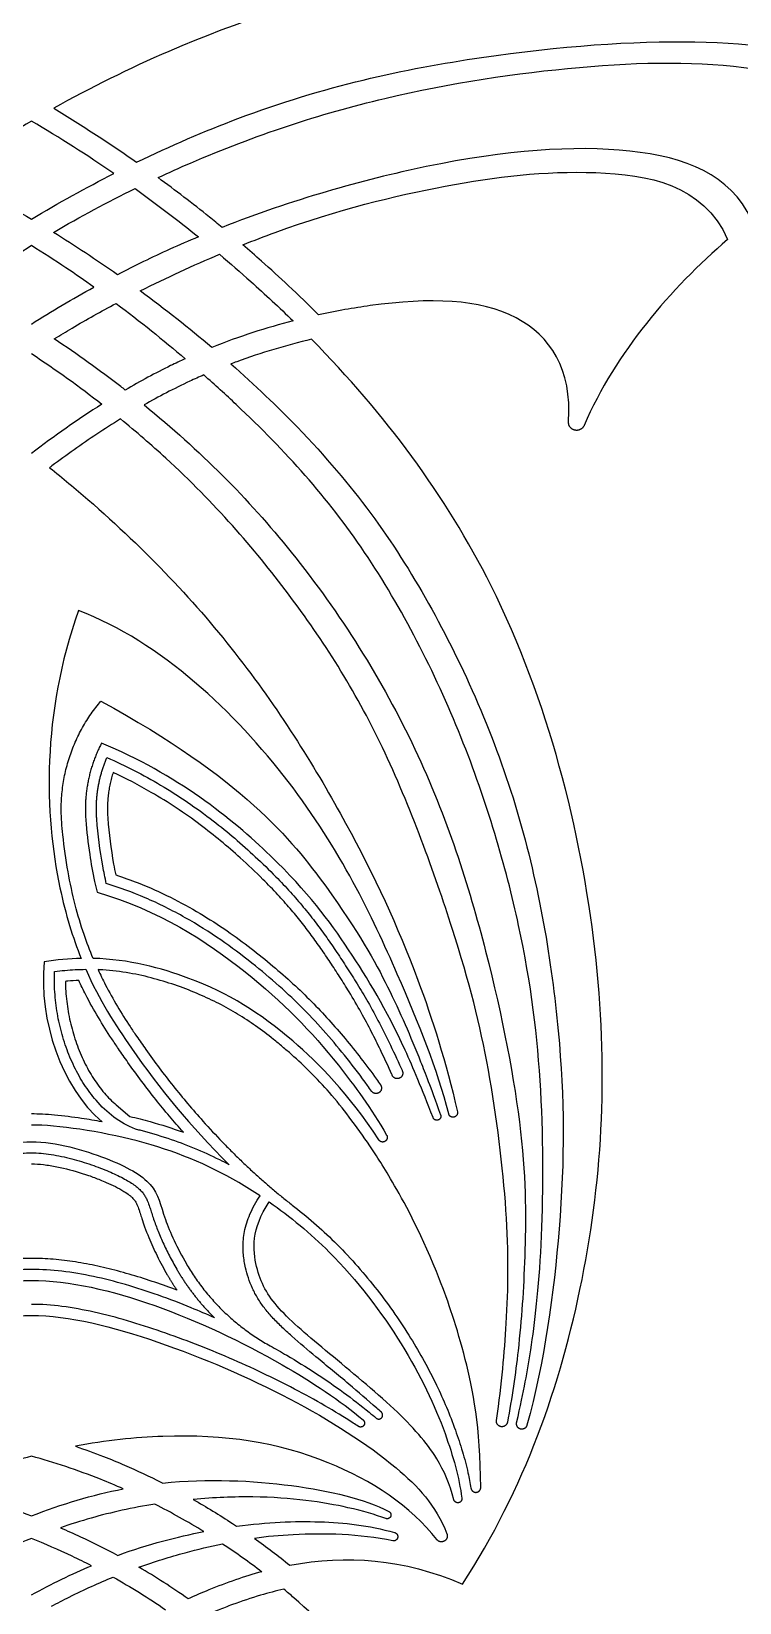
# Model space of a CAD drawing. Header units: millimetres. Extents: x -135 to 7155, y -215 to 2165.
# Drawn here: x 97.37 to 114.67, y -35.25 to 3.13 of the extents above; entities that cross this region are included whole.
import ezdxf

# ---------------------------------------------------------------- set-up
doc = ezdxf.new("R2010")
doc.units = ezdxf.units.MM
doc.header["$MEASUREMENT"] = 0
doc.layers.add('Default', color=18, linetype='Continuous')

msp = doc.modelspace()

# ---------------------------------------------------------------- linework, layer by layer
at = {"layer": 'Default', "color": 5}
msp.add_line((99.442, -23.094), (99.774, -23.374), dxfattribs=at)
for points, knots in [([(132.258, 5.281), (131.372, 3.653), (129.051, 2.736), (126.052, 2.936), (121.573, 4.347), (111.584, 5.898), (102.969, 3.824), (98.813, 1.759), (97.911, 1.255)], [858.200556, 858.200556, 858.200556, 858.200556, 870.692367, 883.184178, 895.675988, 908.167799, 920.65961, 924.304955, 924.304955, 924.304955, 924.304955]), ([(99.939, -0.063), (100.771, 0.339), (103.763, 1.633), (108.439, 2.645), (113.907, 3.036), (117.435, 2.486), (118.8, 1.506), (119.204, 0.925)], [928.077894, 928.077894, 928.077894, 928.077894, 931.299751, 939.665041, 948.030331, 956.395621, 964.760911, 964.760911, 964.760911, 964.760911]), ([(100.461, -0.438), (100.725, -0.315), (102.583, 0.517), (105.971, 1.635), (110.863, 2.362), (115.126, 2.446), (117.581, 1.584), (118.262, 0.542)], [302.423908, 302.423908, 302.423908, 302.423908, 303.541619, 310.312443, 317.083267, 323.854091, 330.624913, 330.624913, 330.624913, 330.624913]), ([(97.911, 1.255), (98.265, 1.043), (98.949, 0.615), (99.617, 0.163), (99.939, -0.063)], [924.304955, 924.304955, 924.304955, 924.304955, 926.234336, 928.077894, 928.077894, 928.077894, 928.077894]), ([(114.967, -1.466), (114.434, -0.353), (112.287, 0.481), (107.643, 0.135), (103.714, -0.991), (102.025, -1.653)], [334.757536, 334.757536, 334.757536, 334.757536, 342.039247, 349.320958, 355.128622, 355.128622, 355.128622, 355.128622]), ([(102.533, -2.08), (102.801, -1.973), (104.662, -1.267), (107.562, -0.556), (111.063, -0.127), (113.784, -0.594), (114.383, -1.948)], [278.932046, 278.932046, 278.932046, 278.932046, 279.991672, 286.404988, 292.818304, 299.231619, 299.231619, 299.231619, 299.231619]), ([(102.025, -1.653), (101.922, -1.568), (101.41, -1.151), (100.887, -0.749), (100.461, -0.438)], [299.335699, 299.335699, 299.335699, 299.335699, 299.957801, 302.423908, 302.423908, 302.423908, 302.423908]), ([(99.468, -2.809), (99.212, -2.63), (98.699, -2.28), (98.169, -1.941), (97.905, -1.777)], [24.441872, 24.441872, 24.441872, 24.441872, 25.53451, 26.60503, 26.60503, 26.60503, 26.60503]), ([(101.448, -1.885), (101.214, -1.983), (100.541, -2.274), (99.887, -2.592), (99.468, -2.809)], [31.831861, 31.831861, 31.831861, 31.831861, 32.642514, 34.181884, 34.181884, 34.181884, 34.181884]), ([(97.367, -2.1), (97.082, -2.276), (96.568, -2.606), (96.064, -2.954), (95.839, -3.114)], [83.336302, 83.336302, 83.336302, 83.336302, 84.577083, 85.599881, 85.599881, 85.599881, 85.599881]), ([(98.894, -3.114), (98.669, -2.954), (98.165, -2.606), (97.651, -2.276), (97.367, -2.1)], [81.072724, 81.072724, 81.072724, 81.072724, 82.095521, 83.336302, 83.336302, 83.336302, 83.336302]), ([(104.387, -3.79), (104.145, -3.549), (103.685, -3.106), (103.063, -2.54), (102.687, -2.211), (102.533, -2.08)], [274.998856, 274.998856, 274.998856, 274.998856, 276.594837, 277.985607, 278.932046, 278.932046, 278.932046, 278.932046]), ([(101.964, -2.312), (102.224, -2.531), (102.839, -3.065), (103.427, -3.613), (103.761, -3.938)], [11.953892, 11.953892, 11.953892, 11.953892, 13.224386, 15.015479, 15.015479, 15.015479, 15.015479]), ([(110.493, -6.398), (110.586, -5.114), (109.459, -3.432), (106.78, -3.353), (104.822, -3.695), (104.387, -3.79)], [261.64358, 261.64358, 261.64358, 261.64358, 267.293726, 273.339209, 274.998856, 274.998856, 274.998856, 274.998856]), ([(97.926, -4.378), (98.07, -4.289), (98.564, -3.989), (99.073, -3.703), (99.436, -3.51)], [66.620909, 66.620909, 66.620909, 66.620909, 67.201114, 68.593966, 68.593966, 68.593966, 68.593966]), ([(99.66, -5.627), (99.624, -5.598), (99.074, -5.173), (98.492, -4.755), (97.926, -4.378)], [64.136434, 64.136434, 64.136434, 64.136434, 64.302606, 66.620909, 66.620909, 66.620909, 66.620909]), ([(104.213, -4.388), (103.593, -4.534), (102.933, -4.732), (102.289, -4.972), (102.242, -4.99)], [6087.05603, 6087.05603, 6087.05603, 6087.05603, 6090.035797, 6090.271609, 6090.271609, 6090.271609, 6090.271609]), ([(107.901, -34.801), (109.416, -32.482), (111.204, -27.383), (111.603, -19.581), (109.37, -10.696), (106.005, -6.209), (104.213, -4.388)], [6039.699198, 6039.699198, 6039.699198, 6039.699198, 6052.191009, 6064.68282, 6077.174631, 6087.05603, 6087.05603, 6087.05603, 6087.05603]), ([(101.126, -4.864), (101.007, -4.918), (100.516, -5.149), (100.027, -5.412), (99.66, -5.627)], [71.313549, 71.313549, 71.313549, 71.313549, 71.739255, 73.070235, 73.070235, 73.070235, 73.070235]), ([(102.242, -4.99), (102.83, -5.508), (104.896, -7.478), (107.17, -10.638), (109.471, -15.866), (110.394, -21.491), (110.406, -25.704), (109.901, -29.401), (109.478, -30.92)], [6090.271609, 6090.271609, 6090.271609, 6090.271609, 6093.263732, 6101.629022, 6109.994312, 6118.359602, 6126.724892, 6134.176665, 6134.176665, 6134.176665, 6134.176665]), ([(101.58, -5.259), (101.465, -5.309), (101.157, -5.447), (100.668, -5.688), (100.299, -5.889), (100.119, -5.991)], [6182.443716, 6182.443716, 6182.443716, 6182.443716, 6183.030327, 6184.024758, 6184.992725, 6184.992725, 6184.992725, 6184.992725]), ([(109.226, -30.856), (109.412, -30.034), (109.584, -29.113), (109.873, -26.758), (109.895, -22.71), (109.428, -18.856), (108.036, -14.101), (105.61, -9.362), (103.379, -6.896), (101.853, -5.501), (101.58, -5.259)], [6134.803873, 6134.803873, 6134.803873, 6134.803873, 6140.395353, 6147.166176, 6153.937, 6160.707823, 6167.478646, 6174.24947, 6181.020293, 6182.443716, 6182.443716, 6182.443716, 6182.443716]), ([(100.119, -5.991), (101.489, -7.103), (103.995, -9.61), (106.994, -14.396), (108.584, -19.396), (109.477, -24.045), (109.44, -26.913), (109.316, -28.822), (109.111, -30.258), (109, -30.844)], [6184.992725, 6184.992725, 6184.992725, 6184.992725, 6191.403428, 6198.685138, 6205.966849, 6213.248559, 6220.53027, 6227.81198, 6233.048598, 6233.048598, 6233.048598, 6233.048598]), ([(99.542, -6.334), (99.348, -6.454), (98.778, -6.821), (98.206, -7.227), (97.829, -7.511), (97.811, -7.525)], [6279.320519, 6279.320519, 6279.320519, 6279.320519, 6280.389645, 6282.489751, 6282.597666, 6282.597666, 6282.597666, 6282.597666]), ([(108.733, -30.8), (108.865, -29.882), (109.011, -28.257), (109.049, -25.869), (108.583, -22.117), (107.824, -19.118), (106.029, -14.123), (103.735, -10.558), (101.578, -8.079), (99.932, -6.652), (99.542, -6.334)], [6233.703091, 6233.703091, 6233.703091, 6233.703091, 6238.977448, 6245.390764, 6251.804079, 6258.217395, 6264.63071, 6271.044026, 6277.457342, 6279.320519, 6279.320519, 6279.320519, 6279.320519]), ([(97.811, -7.525), (98.131, -7.78), (99.927, -9.277), (102.619, -12.122), (105.196, -16.304), (106.722, -19.588), (107.497, -22.033), (107.778, -23.26)], [6282.597666, 6282.597666, 6282.597666, 6282.597666, 6283.870921, 6289.916404, 6295.961887, 6302.00737, 6306.381741, 6306.381741, 6306.381741, 6306.381741]), ([(98.518, -11.015), (97.613, -13.542), (97.716, -16.893), (98.379, -19.008), (98.583, -19.512)], [6332.263724, 6332.263724, 6332.263724, 6332.263724, 6340.298522, 6343.234892, 6343.234892, 6343.234892, 6343.234892]), ([(107.565, -23.312), (107.279, -22.208), (106.356, -19.896), (104.168, -15.255), (100.539, -11.777), (98.518, -11.015)], [6306.912794, 6306.912794, 6306.912794, 6306.912794, 6314.619723, 6323.441724, 6332.263724, 6332.263724, 6332.263724, 6332.263724]), ([(99.065, -13.229), (102.517, -15.103), (104.98, -18.164), (106.149, -20.283), (106.73, -21.653), (107.104, -22.607), (107.367, -23.336)], [434.102937, 434.102937, 434.102937, 434.102937, 436.102937, 438.102937, 440.102937, 440.978979, 440.978979, 440.978979, 440.978979]), ([(107.184, -23.404), (106.906, -22.681), (106.227, -21.061), (105.15, -19.28), (103.625, -17.204), (100.918, -15.01), (99.079, -14.257)], [441.456076, 441.456076, 441.456076, 441.456076, 442.31926, 444.31926, 446.31926, 448.31926, 448.31926, 448.31926, 448.31926]), ([(99.212, -14.605), (99.663, -14.802), (100.564, -15.265), (101.772, -16.091), (102.687, -16.873), (103.301, -17.472), (103.691, -17.883), (104.008, -18.249), (104.292, -18.605), (104.554, -18.96), (104.803, -19.322), (105.051, -19.696), (105.305, -20.093), (105.671, -20.706), (106.041, -21.41), (106.316, -22.002), (106.422, -22.239), (106.432, -22.262)], [523.647919, 523.647919, 523.647919, 523.647919, 525.951182, 528.373522, 530.483547, 531.574315, 532.386937, 533.134231, 533.837576, 534.518373, 535.197015, 535.892524, 536.61907, 537.400313, 539.232692, 540.336784, 540.451266, 540.451266, 540.451266, 540.451266]), ([(106.186, -22.371), (106.183, -22.364), (106.09, -22.156), (105.926, -21.802), (105.676, -21.297), (105.422, -20.823), (105.16, -20.371), (104.904, -19.964), (104.672, -19.611), (104.443, -19.272), (104.208, -18.942), (103.959, -18.616), (103.687, -18.287), (103.376, -17.94), (102.973, -17.523), (102.354, -16.937), (101.463, -16.198), (100.418, -15.503), (99.682, -15.117), (99.364, -14.969)], [471.362096, 471.362096, 471.362096, 471.362096, 471.397005, 472.429451, 473.18666, 474.031838, 474.945081, 475.629738, 476.28439, 476.918639, 477.543979, 478.177451, 478.837473, 479.54199, 480.357404, 481.549703, 483.528524, 485.768102, 487.410665, 487.410665, 487.410665, 487.410665]), ([(99.197, -17.684), (99.165, -17.541), (99.061, -17.021), (98.994, -16.494), (98.964, -16.111)], [518.367534, 518.367534, 518.367534, 518.367534, 519.049615, 520.848245, 520.848245, 520.848245, 520.848245]), ([(98.874, -19.513), (98.794, -19.321), (98.631, -18.891), (98.423, -18.185), (98.248, -17.372), (98.152, -16.692), (98.116, -16.284), (98.107, -16.178)], [423.782923, 423.782923, 423.782923, 423.782923, 424.757802, 425.931073, 427.224985, 428.644317, 429.142277, 429.142277, 429.142277, 429.142277]), ([(98.696, -16.132), (98.717, -16.413), (98.774, -16.915), (98.88, -17.502), (98.949, -17.809), (98.97, -17.897)], [451.856507, 451.856507, 451.856507, 451.856507, 453.175685, 454.219219, 454.644806, 454.644806, 454.644806, 454.644806]), ([(99.427, -17.474), (99.611, -17.534), (100.065, -17.696), (100.757, -18.004), (101.481, -18.401), (102.136, -18.824), (102.727, -19.257), (103.263, -19.689), (103.757, -20.122), (104.359, -20.702), (104.911, -21.314), (105.428, -21.958), (105.712, -22.337), (105.867, -22.556), (105.9, -22.602)], [491.550899, 491.550899, 491.550899, 491.550899, 492.456375, 493.803991, 495.090513, 496.316593, 497.448077, 498.517054, 499.537818, 500.519536, 502.426131, 503.390598, 504.381176, 504.644723, 504.644723, 504.644723, 504.644723]), ([(98.97, -17.897), (100.477, -18.33), (102.837, -19.869), (104.618, -21.719), (105.663, -23.175), (106.049, -23.83)], [454.644806, 454.644806, 454.644806, 454.644806, 460.444836, 466.244867, 469.739605, 469.739605, 469.739605, 469.739605]), ([(105.679, -22.757), (105.647, -22.711), (105.455, -22.44), (105.092, -21.962), (104.572, -21.338), (104.022, -20.747), (103.418, -20.174), (102.742, -19.607), (101.982, -19.038), (101.115, -18.492), (100.18, -18.025), (99.519, -17.782), (99.197, -17.684)], [505.304613, 505.304613, 505.304613, 505.304613, 505.563401, 506.862154, 508.112144, 509.358333, 510.641475, 512.003368, 513.482873, 515.0808, 516.790196, 518.367534, 518.367534, 518.367534, 518.367534]), ([(105.859, -23.948), (105.1, -22.799), (103.551, -21.217), (101.673, -20.044), (99.747, -19.536), (98.874, -19.513)], [409.490575, 409.490575, 409.490575, 409.490575, 414.110746, 419.818192, 423.782923, 423.782923, 423.782923, 423.782923]), ([(99.907, -23.683), (99.524, -23.535), (99.079, -23.18), (98.647, -22.595), (98.404, -22.159), (98.206, -21.683), (98.058, -21.18), (97.962, -20.663), (97.926, -20.211), (97.928, -19.935), (97.932, -19.834)], [143.463747, 143.463747, 143.463747, 143.463747, 145.331365, 146.078647, 146.858633, 147.663574, 148.483602, 149.307732, 150.124779, 150.598614, 150.598614, 150.598614, 150.598614]), ([(97.932, -19.834), (98.099, -19.811), (98.354, -19.787), (98.61, -19.78), (98.696, -19.78)], [150.598614, 150.598614, 150.598614, 150.598614, 151.562343, 152.05697, 152.05697, 152.05697, 152.05697]), ([(98.696, -19.78), (99.027, -20.53), (100.102, -22.214), (101.231, -23.589), (102.203, -24.555)], [127.023868, 127.023868, 127.023868, 127.023868, 131.590175, 139.624974, 139.624974, 139.624974, 139.624974]), ([(108.349, -32.437), (108.338, -30.935), (107.966, -29.088), (107.123, -26.655), (106.139, -24.848), (105.675, -24.141), (105.165, -23.414), (104.674, -22.808), (104.2, -22.301), (103.81, -21.935), (103.506, -21.673), (103.217, -21.435), (102.856, -21.162), (102.412, -20.869), (101.95, -20.611), (101.46, -20.382), (100.932, -20.177), (100.364, -19.998), (99.755, -19.861), (99.292, -19.804), (99.035, -19.789), (98.995, -19.787)], [280.80433, 280.80433, 280.80433, 280.80433, 281.725465, 282.725465, 284.725465, 286.651559, 288.325474, 289.792357, 291.096793, 292.282041, 292.842333, 293.38378, 294.421273, 295.422009, 296.416132, 297.435093, 298.509045, 299.643759, 300.83083, 302.068244, 302.29938, 302.29938, 302.29938, 302.29938]), ([(98.995, -19.787), (99.051, -19.911), (99.2, -20.215), (99.459, -20.681), (99.722, -21.097), (99.958, -21.447), (100.299, -21.936), (100.825, -22.64), (101.458, -23.387), (101.873, -23.832), (102.035, -24)], [302.29938, 302.29938, 302.29938, 302.29938, 302.935449, 303.882458, 304.792428, 305.238223, 305.855302, 307.586466, 309.344878, 310.433986, 310.433986, 310.433986, 310.433986]), ([(98.524, -20.053), (98.435, -20.056), (98.326, -20.062), (98.218, -20.072), (98.198, -20.074)], [78.980101, 78.980101, 78.980101, 78.980101, 79.3964036, 79.4903348, 79.4903348, 79.4903348, 79.4903348]), ([(98.198, -20.074), (98.198, -20.093), (98.201, -20.277), (98.229, -20.627), (98.32, -21.117), (98.461, -21.593), (98.646, -22.04), (98.873, -22.447), (99.135, -22.803), (99.337, -23.006), (99.442, -23.094)], [79.490335, 79.490335, 79.490335, 79.490335, 79.579387, 80.351528, 81.132082, 81.907972, 82.666291, 83.39505, 84.084283, 84.728343, 84.728343, 84.728343, 84.728343]), ([(101.08, -23.761), (100.849, -23.501), (100.381, -22.945), (99.864, -22.254), (99.513, -21.751), (99.269, -21.389), (98.994, -20.954), (98.729, -20.477), (98.578, -20.17), (98.524, -20.053)], [87.529806, 87.529806, 87.529806, 87.529806, 89.154221, 90.931216, 91.562906, 92.023033, 92.972559, 93.970838, 94.573875, 94.573875, 94.573875, 94.573875]), ([(99.095, -23.507), (98.929, -23.475), (98.542, -23.411), (98.055, -23.35), (97.645, -23.32), (97.456, -23.314), (97.367, -23.314)], [6351.45909, 6351.45909, 6351.45909, 6351.45909, 6352.252169, 6353.291028, 6353.755688, 6354.174517, 6354.174517, 6354.174517, 6354.174517]), ([(99.774, -23.374), (99.94, -23.413), (100.38, -23.525), (100.813, -23.663), (101.08, -23.761)], [85.40552, 85.40552, 85.40552, 85.40552, 86.199396, 87.529806, 87.529806, 87.529806, 87.529806]), ([(102.956, -25.313), (102.784, -25.2), (101.841, -24.617), (100.08, -23.884), (97.998, -23.584), (97.367, -23.584)], [594.901963, 594.901963, 594.901963, 594.901963, 595.810086, 599.831816, 603.853545, 603.853545, 603.853545, 603.853545]), ([(102.203, -24.555), (102.126, -24.514), (101.847, -24.371), (101.352, -24.147), (100.701, -23.905), (100.215, -23.762), (99.946, -23.693), (99.907, -23.683)], [139.624974, 139.624974, 139.624974, 139.624974, 140.032434, 141.091855, 142.166648, 143.276475, 143.463747, 143.463747, 143.463747, 143.463747]), ([(93.579, -26.974), (93.8, -26.594), (94.182, -25.769), (94.299, -25.014), (95.397, -24.392), (96.758, -23.995), (97.367, -23.995)], [556.657498, 556.657498, 556.657498, 556.657498, 558.703261, 560.986582, 563.269904, 565.553225, 565.553225, 565.553225, 565.553225]), ([(97.367, -23.995), (97.975, -23.995), (99.336, -24.392), (100.435, -25.014), (100.551, -25.769), (100.934, -26.594), (101.154, -26.974)], [565.553225, 565.553225, 565.553225, 565.553225, 567.836546, 570.119867, 572.403189, 574.448952, 574.448952, 574.448952, 574.448952]), ([(93.812, -27.109), (93.875, -27), (93.994, -26.784), (94.152, -26.461), (94.265, -26.198), (94.342, -25.995), (94.392, -25.849), (94.436, -25.71), (94.478, -25.576), (94.519, -25.46), (94.566, -25.36), (94.616, -25.276), (94.68, -25.197), (94.763, -25.119), (94.864, -25.04), (94.986, -24.96), (95.188, -24.846), (95.421, -24.739), (95.682, -24.634), (95.983, -24.525), (96.383, -24.401), (96.796, -24.312), (97.126, -24.272), (97.288, -24.264), (97.367, -24.264)], [232.760399, 232.760399, 232.760399, 232.760399, 233.349665, 233.915754, 234.441663, 234.685323, 234.931597, 235.166399, 235.364452, 235.58975, 235.740132, 235.881317, 236.045462, 236.215821, 236.414187, 236.641568, 236.898593, 237.499081, 237.841963, 238.212547, 238.998757, 239.797827, 240.185352, 240.554319, 240.554319, 240.554319, 240.554319]), ([(97.367, -24.264), (97.446, -24.264), (97.607, -24.272), (97.938, -24.312), (98.35, -24.401), (98.75, -24.525), (99.051, -24.634), (99.312, -24.739), (99.545, -24.846), (99.747, -24.96), (99.869, -25.04), (99.97, -25.119), (100.053, -25.197), (100.117, -25.276), (100.167, -25.36), (100.214, -25.46), (100.255, -25.576), (100.298, -25.71), (100.342, -25.849), (100.392, -25.995), (100.469, -26.198), (100.581, -26.461), (100.739, -26.784), (100.858, -27), (100.921, -27.109)], [206.189417, 206.189417, 206.189417, 206.189417, 206.558384, 206.945909, 207.744979, 208.531189, 208.901773, 209.244655, 209.845143, 210.102169, 210.329549, 210.527915, 210.698274, 210.862419, 211.003604, 211.153986, 211.379284, 211.577337, 211.812139, 212.058413, 212.302073, 212.827982, 213.394071, 213.983337, 213.983337, 213.983337, 213.983337]), ([(97.367, -24.534), (97.465, -24.534), (97.62, -24.544), (97.881, -24.579), (98.252, -24.653), (98.611, -24.761), (98.906, -24.868), (99.05, -24.924), (99.221, -24.995), (99.418, -25.085), (99.607, -25.188), (99.736, -25.276), (99.807, -25.336), (99.847, -25.374), (99.879, -25.41), (99.913, -25.458), (99.956, -25.541), (99.993, -25.641), (100.03, -25.756), (100.073, -25.894), (100.139, -26.093), (100.259, -26.401), (100.439, -26.793), (100.6, -27.093), (100.688, -27.244)], [164.333071, 164.333071, 164.333071, 164.333071, 164.795437, 165.055451, 165.567186, 166.5627, 166.804787, 167.035801, 167.287663, 167.671131, 168.046183, 168.295716, 168.397756, 168.481147, 168.554889, 168.621237, 168.758249, 168.990427, 169.119028, 169.323796, 169.667335, 170.098759, 170.868003, 171.688117, 171.688117, 171.688117, 171.688117]), ([(105.919, -30.603), (105.882, -30.569), (105.621, -30.334), (105.09, -29.88), (104.389, -29.305), (103.835, -28.841), (103.48, -28.515), (103.254, -28.287), (103.059, -28.058), (102.896, -27.824), (102.764, -27.577), (102.667, -27.325), (102.606, -27.102), (102.555, -26.855), (102.527, -26.559), (102.564, -26.166), (102.702, -25.735), (102.86, -25.456), (102.956, -25.313)], [584.330155, 584.330155, 584.330155, 584.330155, 584.565723, 585.970553, 587.597199, 588.80943, 589.350031, 589.849893, 590.314187, 590.752969, 591.183104, 591.619944, 592.017998, 592.260963, 592.798403, 593.40586, 594.097614, 594.901963, 594.901963, 594.901963, 594.901963]), ([(107.692, -32.738), (107.588, -32.348), (107.287, -31.635), (106.354, -30.571), (104.564, -29.103), (103.294, -28.039), (102.808, -27.152), (102.736, -26.119), (103.179, -25.464)], [130.885572, 130.885572, 130.885572, 130.885572, 132.837437, 135.385564, 137.933691, 140.481818, 143.029945, 145.578071, 145.578071, 145.578071, 145.578071]), ([(103.179, -25.464), (103.691, -25.82), (104.916, -26.834), (106.538, -28.963), (107.497, -31.011), (107.817, -32.198), (107.888, -32.699)], [145.578071, 145.578071, 145.578071, 145.578071, 148.297799, 152.319528, 156.341258, 159.5307, 159.5307, 159.5307, 159.5307]), ([(103.801, -25.587), (104.165, -25.869), (104.697, -26.338), (105.349, -27.037), (105.819, -27.607), (106.249, -28.191), (106.752, -28.955), (107.27, -29.892), (107.666, -30.833), (107.904, -31.556), (108.03, -32.032), (108.089, -32.332), (108.11, -32.458)], [267.339249, 267.339249, 267.339249, 267.339249, 269.492221, 270.651612, 271.807802, 272.944248, 274.04343, 276.087615, 277.944819, 278.814133, 279.647723, 280.244291, 280.244291, 280.244291, 280.244291]), ([(97.367, -26.842), (97.188, -26.842), (96.828, -26.858), (96.287, -26.925), (95.739, -27.028), (94.993, -27.212), (94.349, -27.42), (93.894, -27.589), (93.806, -27.622)], [178.027493, 178.027493, 178.027493, 178.027493, 178.861817, 179.711371, 180.576776, 181.470873, 183.302422, 183.741751, 183.741751, 183.741751, 183.741751]), ([(100.927, -27.622), (100.839, -27.589), (100.384, -27.42), (99.74, -27.212), (98.994, -27.028), (98.446, -26.925), (97.905, -26.858), (97.545, -26.842), (97.367, -26.842)], [172.313235, 172.313235, 172.313235, 172.313235, 172.752564, 174.584113, 175.47821, 176.343615, 177.193169, 178.027493, 178.027493, 178.027493, 178.027493]), ([(97.367, -27.111), (97.118, -27.111), (96.61, -27.145), (95.84, -27.276), (95.052, -27.477), (94.254, -27.737), (93.533, -28.014), (93.081, -28.21), (92.894, -28.295)], [223.371868, 223.371868, 223.371868, 223.371868, 224.534552, 225.752223, 227.021222, 228.332991, 229.676372, 230.637302, 230.637302, 230.637302, 230.637302]), ([(101.84, -28.295), (101.653, -28.21), (101.201, -28.014), (100.479, -27.737), (99.681, -27.477), (98.894, -27.276), (98.124, -27.145), (97.615, -27.111), (97.367, -27.111)], [216.106434, 216.106434, 216.106434, 216.106434, 217.067364, 218.410745, 219.722514, 220.991513, 222.209185, 223.371868, 223.371868, 223.371868, 223.371868]), ([(89.258, -30.79), (89.817, -30.315), (91.437, -29.249), (94.371, -27.863), (96.442, -27.381), (97.367, -27.381)], [346.594267, 346.594267, 346.594267, 346.594267, 350.327266, 355.375732, 360.424198, 360.424198, 360.424198, 360.424198]), ([(97.367, -27.381), (98.291, -27.381), (100.362, -27.863), (103.296, -29.249), (104.916, -30.315), (105.475, -30.79)], [360.424198, 360.424198, 360.424198, 360.424198, 365.472663, 370.521129, 374.254128, 374.254128, 374.254128, 374.254128]), ([(105.358, -30.947), (105.317, -30.919), (105.048, -30.744), (104.534, -30.431), (103.793, -30.025), (103.014, -29.637), (102.207, -29.272), (101.382, -28.934), (100.551, -28.629), (99.726, -28.363), (98.916, -28.149), (98.132, -28.004), (97.617, -27.965), (97.367, -27.965)], [319.265798, 319.265798, 319.265798, 319.265798, 319.495651, 320.763922, 322.083565, 323.445623, 324.833772, 326.229733, 327.615223, 328.973325, 330.284443, 331.529933, 332.699259, 332.699259, 332.699259, 332.699259]), ([(87.212, -33.572), (87.488, -32.868), (88.492, -31.797), (90.948, -30.228), (94.296, -28.785), (96.454, -28.234), (97.367, -28.234)], [6735.581535, 6735.581535, 6735.581535, 6735.581535, 6739.326041, 6744.316518, 6749.306996, 6754.297473, 6754.297473, 6754.297473, 6754.297473]), ([(97.367, -28.234), (98.279, -28.234), (100.437, -28.785), (103.785, -30.228), (106.241, -31.797), (107.246, -32.868), (107.522, -33.572)], [6754.297473, 6754.297473, 6754.297473, 6754.297473, 6759.287951, 6764.278428, 6769.268906, 6773.013411, 6773.013411, 6773.013411, 6773.013411]), ([(103.198, -28.976), (103.335, -29.052), (103.952, -29.404), (104.77, -29.936), (105.477, -30.48), (105.737, -30.697), (105.794, -30.745)], [578.965298, 578.965298, 578.965298, 578.965298, 579.699825, 582.288227, 583.522163, 583.871201, 583.871201, 583.871201, 583.871201]), ([(107.274, -33.712), (106.65, -32.9), (104.541, -31.519), (101.494, -31.042), (99.181, -31.292), (98.441, -31.432)], [6773.653373, 6773.653373, 6773.653373, 6773.653373, 6779.292144, 6785.832806, 6788.78425, 6788.78425, 6788.78425, 6788.78425]), ([(98.441, -31.432), (98.671, -31.51), (99.075, -31.657), (99.78, -31.946), (100.259, -32.172), (100.565, -32.326), (100.574, -32.331)], [6788.78425, 6788.78425, 6788.78425, 6788.78425, 6789.92035, 6790.797718, 6792.346221, 6792.397912, 6792.397912, 6792.397912, 6792.397912]), ([(97.367, -31.677), (96.808, -31.827), (96.058, -32.074), (95.308, -32.392), (95.125, -32.474)], [113.323004, 113.323004, 113.323004, 113.323004, 115.502071, 116.211745, 116.211745, 116.211745, 116.211745]), ([(99.609, -32.474), (99.425, -32.392), (98.675, -32.074), (97.925, -31.827), (97.367, -31.677)], [110.434263, 110.434263, 110.434263, 110.434263, 111.143937, 113.323004, 113.323004, 113.323004, 113.323004]), ([(100.574, -32.331), (101.683, -32.217), (103.89, -32.322), (105.501, -32.721), (106.102, -33.024)], [5992.152001, 5992.152001, 5992.152001, 5992.152001, 5997.539312, 6003.01916, 6003.01916, 6003.01916, 6003.01916]), ([(100.385, -32.847), (100.118, -32.889), (99.336, -33.034), (98.571, -33.252), (98.074, -33.422)], [85.643914, 85.643914, 85.643914, 85.643914, 86.794255, 89.001022, 89.001022, 89.001022, 89.001022]), ([(106.027, -33.198), (105.776, -33.105), (104.967, -32.868), (103.368, -32.626), (101.832, -32.684), (101.319, -32.731)], [6003.467395, 6003.467395, 6003.467395, 6003.467395, 6006.364868, 6011.134748, 6013.401199, 6013.401199, 6013.401199, 6013.401199]), ([(101.319, -32.731), (101.644, -32.916), (102, -33.134), (102.348, -33.363), (102.383, -33.386)], [6013.401199, 6013.401199, 6013.401199, 6013.401199, 6015.153731, 6015.350219, 6015.350219, 6015.350219, 6015.350219]), ([(102.383, -33.386), (103.138, -33.284), (104.416, -33.232), (105.599, -33.362), (106.244, -33.54)], [6015.350219, 6015.350219, 6015.350219, 6015.350219, 6019.870863, 6024.242181, 6024.242181, 6024.242181, 6024.242181]), ([(97.367, -33.685), (97.032, -33.818), (96.541, -34.033), (96.056, -34.27), (95.898, -34.35)], [26.310172, 26.310172, 26.310172, 26.310172, 27.817079, 28.543688, 28.543688, 28.543688, 28.543688]), ([(98.835, -34.35), (98.678, -34.27), (98.192, -34.033), (97.701, -33.818), (97.367, -33.685)], [32.687734, 32.687734, 32.687734, 32.687734, 33.414344, 34.921251, 34.921251, 34.921251, 34.921251]), ([(98.074, -33.422), (98.238, -33.494), (98.706, -33.705), (99.173, -33.937), (99.475, -34.098)], [89.001022, 89.001022, 89.001022, 89.001022, 89.80708, 91.307485, 91.307485, 91.307485, 91.307485]), ([(106.196, -33.743), (105.375, -33.577), (104.173, -33.541), (103.122, -33.641), (102.815, -33.682)], [6024.741583, 6024.741583, 6024.741583, 6024.741583, 6029.626739, 6031.707283, 6031.707283, 6031.707283, 6031.707283]), ([(99.994, -34.387), (100.381, -34.248), (101.07, -34.036), (101.735, -33.875), (102.041, -33.813)], [91.993675, 91.993675, 91.993675, 91.993675, 94.510367, 96.637774, 96.637774, 96.637774, 96.637774]), ([(103.001, -34.496), (102.569, -34.613), (101.97, -34.821), (101.363, -35.084), (101.195, -35.161)], [98.022428, 98.022428, 98.022428, 98.022428, 99.96928, 100.716116, 100.716116, 100.716116, 100.716116]), ([(97.854, -35.341), (98.002, -35.262), (98.528, -34.992), (99.02, -34.77), (99.362, -34.629)], [29.152154, 29.152154, 29.152154, 29.152154, 29.976383, 32.104604, 32.104604, 32.104604, 32.104604]), ([(103.536, -34.924), (103.345, -34.967), (102.921, -35.077), (102.387, -35.257), (101.965, -35.421), (101.771, -35.503), (101.693, -35.536)], [355.90143, 355.90143, 355.90143, 355.90143, 356.818162, 357.951285, 358.535387, 358.934895, 358.934895, 358.934895, 358.934895]), ([(112.824, -45.34), (111.28, -45.455), (109.834, -44.765), (108.819, -42.608), (107.037, -38.871), (105.052, -36.222), (103.619, -34.994), (103.536, -34.924)], [329.345209, 329.345209, 329.345209, 329.345209, 335.885871, 342.426532, 348.967193, 355.507855, 355.90143, 355.90143, 355.90143, 355.90143])]:
    msp.add_open_spline(points, degree=3, knots=knots, dxfattribs=at)
for points in [[(97.367, 0.943), (96.672, 0.537), (96, 0.108), (95.351, -0.34)], [(99.382, -0.34), (98.733, 0.108), (98.061, 0.537), (97.367, 0.943)], [(95.351, -0.34), (96.03, -0.684), (96.706, -1.057), (97.367, -1.45)], [(97.367, -1.45), (98.027, -1.057), (98.703, -0.684), (99.382, -0.34)], [(97.905, -1.777), (98.563, -1.39), (99.231, -1.033), (99.901, -0.705)], [(99.901, -0.705), (100.433, -1.087), (100.949, -1.481), (101.448, -1.885)], [(114.383, -1.948), (112.993, -3.149), (111.645, -4.705), (110.876, -6.492)], [(100.022, -3.207), (100.672, -2.88), (101.326, -2.58), (101.964, -2.312)], [(97.367, -4.015), (97.86, -3.703), (98.369, -3.402), (98.894, -3.114)], [(101.774, -4.587), (101.223, -4.121), (100.636, -3.658), (100.022, -3.207)], [(99.436, -3.51), (100.022, -3.948), (100.588, -4.403), (101.126, -4.864)], [(103.761, -3.938), (103.114, -4.105), (102.446, -4.318), (101.774, -4.587)], [(97.367, -4.736), (97.971, -5.134), (98.547, -5.55), (99.09, -5.974)], [(99.09, -5.974), (98.501, -6.346), (97.923, -6.752), (97.367, -7.178)], [(99.233, -16.09), (99.262, -16.465), (99.309, -16.838), (99.376, -17.207)], [(99.376, -17.207), (99.392, -17.296), (99.409, -17.385), (99.427, -17.474)], [(98.583, -19.512), (98.289, -19.519), (97.987, -19.547), (97.677, -19.601)], [(97.677, -19.601), (97.548, -21.029), (98.094, -22.664), (99.095, -23.507)], [(95.125, -32.474), (95.875, -32.62), (96.623, -32.846), (97.367, -33.132)], [(97.367, -33.132), (98.11, -32.846), (98.858, -32.62), (99.609, -32.474)], [(101.577, -33.518), (101.189, -33.279), (100.79, -33.054), (100.385, -32.847)], [(99.475, -34.098), (100.237, -33.819), (100.941, -33.64), (101.577, -33.518)], [(102.815, -33.682), (103.111, -33.891), (103.4, -34.11), (103.682, -34.338)], [(102.041, -33.813), (102.372, -34.032), (102.693, -34.26), (103.001, -34.496)], [(103.682, -34.338), (105.073, -34.075), (106.458, -34.18), (107.901, -34.801)], [(97.367, -35.064), (97.863, -34.792), (98.359, -34.551), (98.835, -34.35)], [(101.195, -35.161), (100.802, -34.879), (100.4, -34.623), (99.994, -34.387)], [(99.362, -34.629), (99.796, -34.87), (100.224, -35.133), (100.644, -35.427)]]:
    msp.add_open_spline(points, degree=3, dxfattribs=at)
for points, weights, knots in [([(110.876, -6.492), (110.809, -6.647), (110.645, -6.607), (110.481, -6.567), (110.493, -6.398)], [1, 0.763699798034, 1, 0.763699798034, 1], [260.7691927, 260.7691927, 260.7691927, 261.2063863, 261.2063863, 261.64358, 261.64358, 261.64358]), ([(106.432, -22.262), (106.486, -22.385), (106.363, -22.44), (106.24, -22.494), (106.186, -22.371)], [1, 0.707106781187, 1, 0.707106781187, 1], [540.451266, 540.451266, 540.451266, 540.7811291, 540.7811291, 541.1109923, 541.1109923, 541.1109923]), ([(105.9, -22.602), (105.977, -22.713), (105.866, -22.79), (105.756, -22.867), (105.679, -22.757)], [1, 0.707106781187, 1, 0.707106781187, 1], [504.6447232, 504.6447232, 504.6447232, 504.974668, 504.974668, 505.3046129, 505.3046129, 505.3046129]), ([(107.367, -23.336), (107.4, -23.427), (107.309, -23.461), (107.218, -23.495), (107.184, -23.404)], [1, 0.710642995953, 1, 0.710642995953, 1], [440.9789785, 440.9789785, 440.9789785, 441.217527, 441.217527, 441.4560756, 441.4560756, 441.4560756]), ([(107.778, -23.26), (107.802, -23.365), (107.697, -23.39), (107.592, -23.416), (107.565, -23.312)], [1, 0.712086945848, 1, 0.712086945848, 1], [6306.3817407, 6306.3817407, 6306.3817407, 6306.6472672, 6306.6472672, 6306.9127937, 6306.9127937, 6306.9127937]), ([(106.049, -23.83), (106.105, -23.924), (106.012, -23.982), (105.919, -24.04), (105.859, -23.948)], [1, 0.716010612448, 1, 0.716010612448, 1], [469.7396048, 469.7396048, 469.7396048, 470.0097781, 470.0097781, 470.2799514, 470.2799514, 470.2799514]), ([(105.794, -30.745), (105.865, -30.805), (105.926, -30.736), (105.988, -30.666), (105.919, -30.603)], [1, 0.713573318914, 1, 0.713573318914, 1], [583.871201, 583.871201, 583.871201, 584.1006781, 584.1006781, 584.3301553, 584.3301553, 584.3301553]), ([(105.475, -30.79), (105.545, -30.85), (105.49, -30.924), (105.435, -30.997), (105.358, -30.947)], [1, 0.728198445645, 1, 0.728198445645, 1], [374.2541278, 374.2541278, 374.2541278, 374.484901, 374.484901, 374.7156742, 374.7156742, 374.7156742]), ([(109, -30.844), (108.975, -30.975), (108.844, -30.953), (108.714, -30.931), (108.733, -30.8)], [1, 0.714966210573, 1, 0.714966210573, 1], [6233.0485978, 6233.0485978, 6233.0485978, 6233.3758443, 6233.3758443, 6233.7030909, 6233.7030909, 6233.7030909]), ([(109.478, -30.92), (109.444, -31.042), (109.321, -31.011), (109.198, -30.98), (109.226, -30.856)], [1, 0.715771955967, 1, 0.715771955967, 1], [6134.1766653, 6134.1766653, 6134.1766653, 6134.4902692, 6134.4902692, 6134.8038731, 6134.8038731, 6134.8038731]), ([(108.11, -32.458), (108.128, -32.567), (108.239, -32.558), (108.349, -32.548), (108.349, -32.437)], [1, 0.734054303546, 1, 0.734054303546, 1], [280.2442912, 280.2442912, 280.2442912, 280.5243107, 280.5243107, 280.8043302, 280.8043302, 280.8043302]), ([(107.888, -32.699), (107.901, -32.792), (107.809, -32.811), (107.717, -32.829), (107.692, -32.738)], [1, 0.72809445299, 1, 0.72809445299, 1], [159.5306999, 159.5306999, 159.5306999, 159.7659432, 159.7659432, 160.0011866, 160.0011866, 160.0011866]), ([(106.102, -33.024), (106.182, -33.064), (106.147, -33.146), (106.111, -33.229), (106.027, -33.198)], [1, 0.72697644507, 1, 0.72697644507, 1], [6003.0191601, 6003.0191601, 6003.0191601, 6003.2432776, 6003.2432776, 6003.4673952, 6003.4673952, 6003.4673952]), ([(106.244, -33.54), (106.341, -33.567), (106.318, -33.664), (106.294, -33.762), (106.196, -33.743)], [1, 0.719267962862, 1, 0.719267962862, 1], [6024.242181, 6024.242181, 6024.242181, 6024.491882, 6024.491882, 6024.7415831, 6024.7415831, 6024.7415831]), ([(107.522, -33.572), (107.567, -33.688), (107.459, -33.749), (107.35, -33.811), (107.274, -33.712)], [1, 0.755211324092, 1, 0.755211324092, 1], [6773.0134113, 6773.0134113, 6773.0134113, 6773.3333919, 6773.3333919, 6773.6533725, 6773.6533725, 6773.6533725])]:
    msp.add_rational_spline(points, weights, degree=2, knots=knots, dxfattribs=at)
for points, weights in [([(98.107, -16.178), (97.978, -14.505), (99.065, -13.229)], [1, 0.924343133151, 1]), ([(99.079, -14.257), (98.619, -15.139), (98.696, -16.132)], [1, 0.961289210284, 1]), ([(98.964, -16.111), (98.903, -15.328), (99.212, -14.605)], [1, 0.971224382634, 1]), ([(99.364, -14.969), (99.188, -15.517), (99.233, -16.09)], [1, 0.981327831048, 1]), ([(102.035, -24), (102.861, -24.857), (103.801, -25.587)], [1, 0.997388619582, 1]), ([(100.688, -27.244), (100.8, -27.438), (100.927, -27.622)], [1, 0.999282991462, 1]), ([(100.921, -27.109), (101.301, -27.764), (101.84, -28.295)], [1, 0.991114443521, 1]), ([(101.154, -26.974), (101.899, -28.258), (103.198, -28.976)], [1, 0.963833686435, 1])]:
    msp.add_rational_spline(points, weights, degree=2, dxfattribs=at)

doc.saveas('drawing.dxf')
